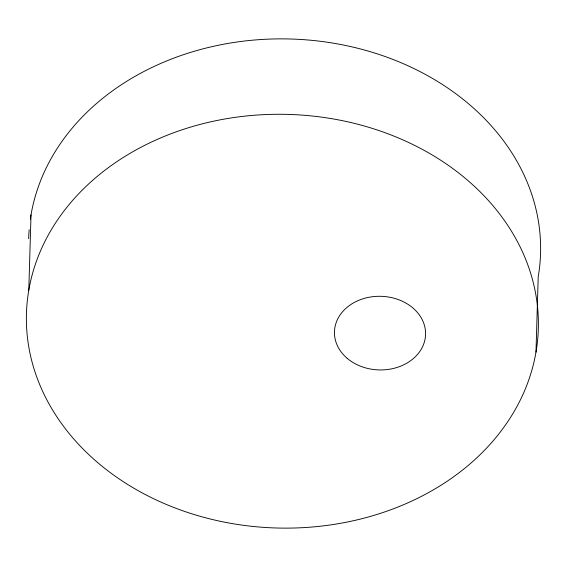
<?xml version="1.0" encoding="UTF-8"?>
<svg xmlns="http://www.w3.org/2000/svg" width="567" height="567" viewBox="0 0 567 567"><rect width="100%" height="100%" fill="white"/><g stroke="black" fill="none" stroke-linecap="round" stroke-linejoin="round"><path stroke-width="0.85" d="M28.789 290.24L31.022 214.843M535.978 352.157A256.05 206.884 1.7 0 0 185.955 128.532A256.05 206.884 1.7 0 0 125.215 482.914A256.05 206.884 1.7 0 0 535.978 352.157L538.211 276.76A256.05 206.884 1.7 0 0 316.988 40.881A256.05 206.884 1.7 0 0 30.334 219.202M28.669 238.693A256.05 206.884 1.7 0 1 29.144 229.784M347.217 358.351A45.58 36.827 1.7 0 0 423.811 343.737A45.58 36.827 1.7 0 0 369.011 297.264A45.58 36.827 1.7 0 0 347.217 358.351"/></g></svg>
